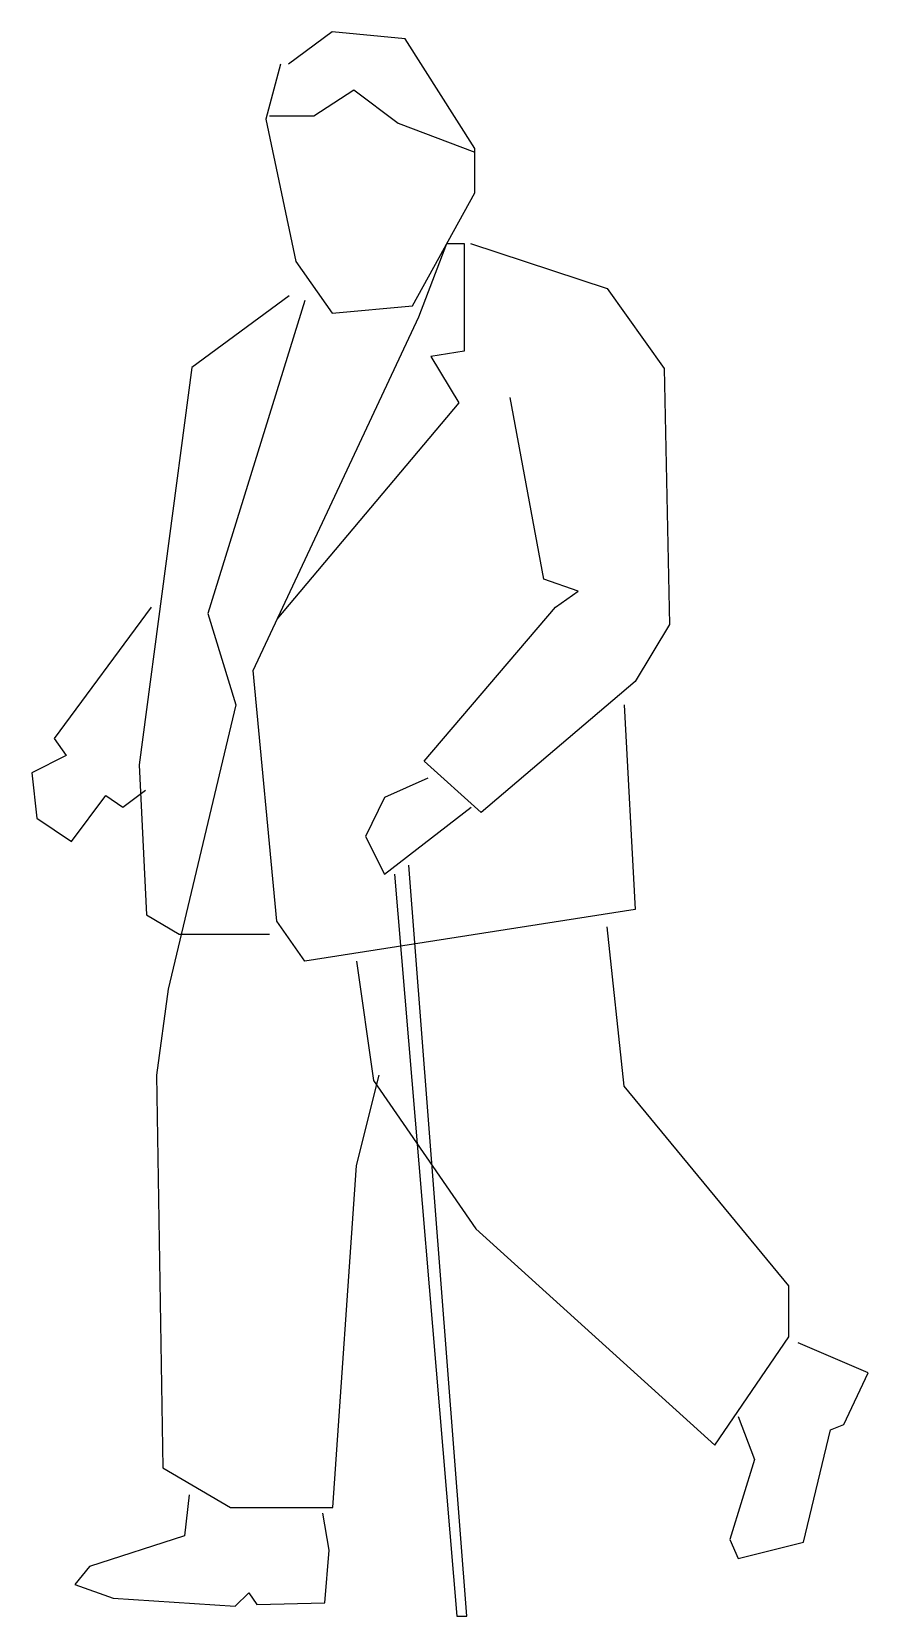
# Model space of a CAD drawing. Extents: x 13155 to 13976, y 15637 to 17192.
import ezdxf

# ---------------------------------------------------------------- set-up
doc = ezdxf.new("R2010")
doc.units = 0
doc.header["$LTSCALE"] = 1270
doc.header["$MEASUREMENT"] = 0
doc.layers.get('0').update_dxf_attribs({"linetype": 'CONTINUOUS'})

msp = doc.modelspace()

# ---------------------------------------------------------------- linework, layer by layer
at = {"linetype": 'CONTINUOUS'}
for p, q in [((13449.7, 17192.2), (13406.9, 17160.2)), ((13521.6, 17185.1), (13449.7, 17192.2)), ((13590.1, 17077.7), (13521.6, 17185.1)), ((13399, 17160.2), (13384.7, 17106.2)), ((13431.8, 17109.6), (13471, 17135.3)), ((13471, 17135.3), (13514.6, 17102.5)), ((13388.4, 17109.6), (13431.8, 17109.6)), ((13384.7, 17106.2), (13414.1, 16966.5)), ((13514.6, 17102.5), (13590.1, 17074.1)), ((13590.1, 17034), (13590.1, 17077.7)), ((13528.7, 16923), (13590.1, 17034)), ((13535, 16912.4), (13562.6, 16984.3)), ((13562.6, 16984.3), (13579.4, 16984.3)), ((13579.4, 16984.3), (13579.4, 16878.7)), ((13585.6, 16984.3), (13719.8, 16940)), ((13414.1, 16966.5), (13449.7, 16916)), ((13719.8, 16940), (13775.8, 16861.7)), ((13407.8, 16932.9), (13311.9, 16862.6)), ((13423, 16928.4), (13327.9, 16621.1)), ((13449.7, 16916), (13528.7, 16923)), ((13372.4, 16565.1), (13535, 16912.4)), ((13579.4, 16878.7), (13546.6, 16873.3)), ((13311.9, 16862.6), (13260.4, 16472.7)), ((13546.6, 16873.3), (13574.1, 16827.9)), ((13775.8, 16861.7), (13781, 16610.4)), ((13657.6, 16654.8), (13624.7, 16833.3)), ((13574.1, 16827.9), (13395.5, 16615.7)), ((13691.3, 16643.2), (13657.6, 16654.8)), ((13669.1, 16627.3), (13691.3, 16643.2)), ((13272, 16627.3), (13177, 16498.5)), ((13540.3, 16476.3), (13669.1, 16627.3)), ((13327.9, 16621.1), (13355.3, 16531.4)), ((13781, 16610.4), (13747.4, 16554.3)), ((13395.5, 16319), (13372.4, 16565.1)), ((13747.4, 16554.3), (13596.2, 16425.7)), ((13355.3, 16531.4), (13288.9, 16252.3)), ((13736.7, 16531.4), (13747.4, 16330.6)), ((13177, 16498.5), (13188.5, 16481.6)), ((13188.5, 16481.6), (13154.8, 16464.6)), ((13260.4, 16472.7), (13267.6, 16325.3)), ((13596.2, 16425.7), (13540.3, 16476.3)), ((13154.8, 16464.6), (13160, 16420.3)), ((13543.9, 16459.4), (13501.2, 16440.6)), ((13193.8, 16397.2), (13227.5, 16442.4)), ((13227.5, 16442.4), (13244.4, 16431)), ((13244.4, 16431), (13266.7, 16447.8)), ((13501.2, 16440.6), (13482.5, 16402.4)), ((13501.2, 16365.2), (13586.5, 16431)), ((13160, 16420.3), (13193.8, 16397.2)), ((13482.5, 16402.4), (13501.2, 16365.2)), ((13511, 16365.2), (13572.3, 15636.8)), ((13582.1, 15636.8), (13525.2, 16374.1)), ((13267.6, 16325.3), (13299.5, 16306.5)), ((13423, 16279.9), (13395.5, 16319)), ((13747.4, 16330.6), (13423, 16279.9)), ((13299.5, 16306.5), (13388.4, 16306.5)), ((13736.7, 16157.3), (13719.8, 16313.7)), ((13473.7, 16279.9), (13490.6, 16162.7)), ((13288.9, 16252.3), (13277.3, 16168)), ((13277.3, 16168), (13283.5, 15782.5)), ((13473.7, 16079.2), (13495.9, 16168)), ((13490.6, 16162.7), (13591, 16017.1)), ((13898.3, 15961.1), (13736.7, 16157.3)), ((13450.6, 15743.5), (13473.7, 16079.2)), ((13591, 16017.1), (13825.5, 15804.7)), ((13898.3, 15911.2), (13898.3, 15961.1)), ((13825.5, 15804.7), (13898.3, 15911.2)), ((13976.3, 15875.8), (13907.3, 15905.1)), ((13952.4, 15825.2), (13976.3, 15875.8)), ((13848.5, 15833.1), (13864.5, 15790.6)), ((13912.6, 15709.6), (13939.1, 15819.9)), ((13939.1, 15819.9), (13952.4, 15825.2)), ((13864.5, 15790.6), (13840.5, 15712.3)), ((13283.5, 15782.5), (13350.1, 15743.5)), ((13309.3, 15755.9), (13304.8, 15715.9)), ((13350.1, 15743.5), (13450.6, 15743.5)), ((13446.9, 15701.6), (13440.6, 15738.1)), ((13304.8, 15715.9), (13211.6, 15685.7)), ((13840.5, 15712.3), (13848.5, 15693.7)), ((13848.5, 15693.7), (13912.6, 15709.6)), ((13442.5, 15650.1), (13446.9, 15701.6)), ((13211.6, 15685.7), (13197.3, 15668)), ((13197.3, 15668), (13234.7, 15654.7)), ((13234.7, 15654.7), (13354.5, 15646.7)), ((13354.5, 15646.7), (13367.9, 15659.9)), ((13367.9, 15659.9), (13376, 15648.4)), ((13376, 15648.4), (13442.5, 15650.1)), ((13572.3, 15636.8), (13582.1, 15636.8))]:
    msp.add_line(p, q, dxfattribs=at)

doc.saveas('drawing.dxf')
